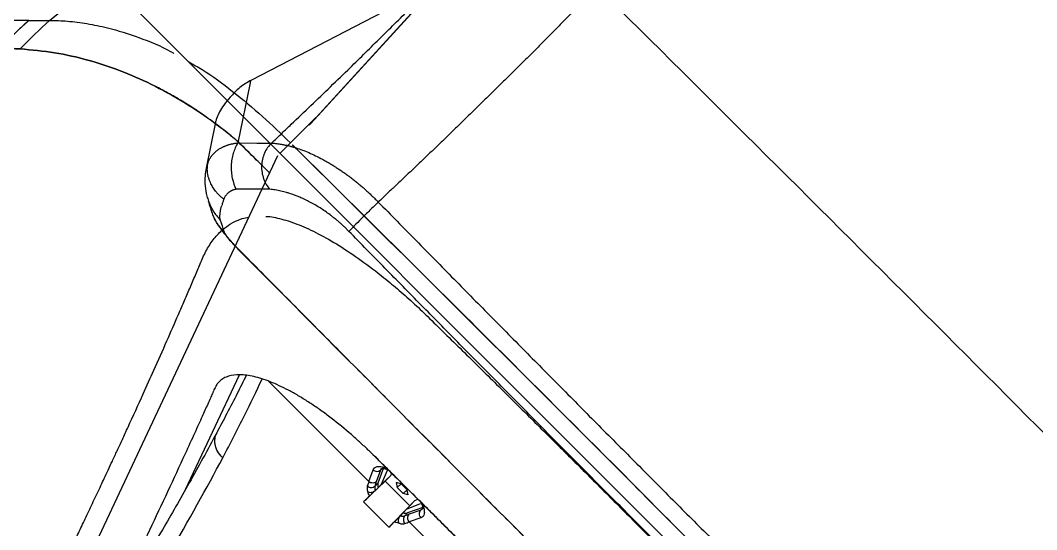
# Model space of a CAD drawing. Extents: x 956 to 1028, y 499 to 635.
# Drawn here: x 1007.45 to 1018.44, y 576.82 to 582.32 of the extents above; entities that cross this region are included whole.
import ezdxf

# ---------------------------------------------------------------- set-up
doc = ezdxf.new("R2010")
doc.units = 0
doc.header["$MEASUREMENT"] = 0
doc.layers.add('1', color=4, linetype='Continuous')

# ---------------------------------------------------------------- blocks, each defined once
blk = doc.blocks.new('2020 HS PILLOW')
at = {"layer": '1', "color": 2}
for p, q in [((5.803, -0.013), (5.803, -0.011)), ((6.718, -0.447), (6.684, -0.383)), ((6.965, -0.807), (6.685, -0.383)), ((7, -1.374), (6.635, -0.82)), ((6.358, -3.456), (7.012, -1.404))]:
    blk.add_line(p, q, dxfattribs=at)
at = {"layer": '1', "color": 2, "flags": 128}
for points in [[(6.635, -0.82), (6.49, -0.963), (6.377, -1.076)], [(7.013, -0.916), (7.011, -0.909), (7.001, -0.884)]]:
    blk.add_lwpolyline(points, dxfattribs=at)
at = {"layer": '1', "color": 2}
blk.add_arc((6.982, -1.398), 0.0302, 349.0452, 54.1848, dxfattribs=at)
for points, knots in [([(5.803, -0.009), (4.052, -0.005), (0.184, 0.005), (-3.685, -0.004), (-5.803, -0.009)], [0, 0, 0, 0, 0.452479, 1, 1, 1, 1]), ([(5.803, -0.013), (5.576, -0.012), (5.121, -0.01), (4.438, -0.007), (3.755, -0.005), (3.072, -0.003), (2.39, -0.002), (1.707, -0.001), (1.024, 0), (0.341, 0), (-0.341, 0), (-1.024, 0), (-1.707, -0.001), (-2.39, -0.002), (-3.072, -0.003), (-3.755, -0.005), (-4.438, -0.007), (-5.121, -0.01), (-5.576, -0.012), (-5.803, -0.013)], [0, 0, 0, 0, 0.058824, 0.117648, 0.176472, 0.235295, 0.294119, 0.352942, 0.411765, 0.470588, 0.529412, 0.588235, 0.647058, 0.705881, 0.764705, 0.823528, 0.882352, 0.941176, 1, 1, 1, 1]), ([(6.189, -0.049), (6.186, -0.048), (6.155, -0.04), (6.082, -0.027), (5.979, -0.016), (5.882, -0.011), (5.83, -0.01), (5.803, -0.009)], [0, 0, 0, 0, 0.030763, 0.316842, 0.644882, 0.816686, 1, 1, 1, 1]), ([(6.067, -0.036), (6.066, -0.036), (6.065, -0.035), (6.062, -0.034), (6.059, -0.033), (6.056, -0.032), (6.052, -0.031), (6.048, -0.03), (6.044, -0.029), (6.039, -0.028), (6.029, -0.026), (6.009, -0.023), (5.977, -0.02), (5.939, -0.017), (5.906, -0.015), (5.879, -0.014), (5.861, -0.013), (5.842, -0.013), (5.823, -0.013), (5.81, -0.013), (5.803, -0.013)], [0, 0, 0, 0, 0.029153, 0.058134, 0.086978, 0.115718, 0.144392, 0.173033, 0.201679, 0.230364, 0.259125, 0.384793, 0.508272, 0.631196, 0.751677, 0.801642, 0.851147, 0.900501, 0.950016, 1, 1, 1, 1]), ([(6.067, -0.036), (6.109, -0.038), (6.182, -0.041), (6.249, -0.068), (6.277, -0.08)], [0, 0, 0, 0, 0.578974, 1, 1, 1, 1]), ([(6.18, -0.096), (6.181, -0.097), (6.183, -0.098), (6.186, -0.1), (6.189, -0.102), (6.193, -0.105), (6.197, -0.108), (6.2, -0.111), (6.204, -0.115), (6.208, -0.119), (6.212, -0.123), (6.217, -0.127), (6.222, -0.133), (6.227, -0.14), (6.234, -0.148), (6.241, -0.157), (6.248, -0.167), (6.255, -0.177), (6.263, -0.188), (6.271, -0.202), (6.277, -0.213), (6.28, -0.218)], [0, 0, 0, 0, 0.041363, 0.082794, 0.124315, 0.165946, 0.207707, 0.24961, 0.291671, 0.333906, 0.376328, 0.418938, 0.461737, 0.523475, 0.583383, 0.655331, 0.712067, 0.773227, 0.841567, 0.917123, 1, 1, 1, 1]), ([(6.415, -0.151), (6.379, -0.135), (6.304, -0.104), (6.222, -0.099), (6.18, -0.096)], [0, 0, 0, 0, 0.484915, 1, 1, 1, 1]), ([(6.282, -0.078), (6.276, -0.076), (6.266, -0.072), (6.248, -0.066), (6.227, -0.059), (6.208, -0.054), (6.198, -0.052)], [0, 0, 0, 0, 0.213766, 0.380662, 0.676501, 1, 1, 1, 1]), ([(6.419, -0.151), (6.396, -0.139), (6.349, -0.113), (6.302, -0.089), (6.278, -0.077)], [0, 0, 0, 0, 0.499988, 1, 1, 1, 1]), ([(6.312, -0.282), (6.31, -0.277), (6.305, -0.267), (6.297, -0.252), (6.289, -0.235), (6.283, -0.224), (6.28, -0.218)], [0, 0, 0, 0, 0.223372, 0.464478, 0.723346, 1, 1, 1, 1]), ([(6.684, -0.385), (6.669, -0.362), (6.632, -0.309), (6.557, -0.24), (6.483, -0.182), (6.432, -0.16), (6.415, -0.152)], [0, 0, 0, 0, 0.230526, 0.532154, 0.843989, 1, 1, 1, 1]), ([(6.295, -0.454), (6.296, -0.451), (6.3, -0.446), (6.304, -0.438), (6.308, -0.43), (6.312, -0.422), (6.315, -0.414), (6.318, -0.406), (6.321, -0.398), (6.323, -0.39), (6.325, -0.382), (6.326, -0.374), (6.327, -0.364), (6.328, -0.351), (6.327, -0.337), (6.326, -0.323), (6.322, -0.309), (6.318, -0.295), (6.314, -0.286), (6.312, -0.282)], [0, 0, 0, 0, 0.047713, 0.095186, 0.142451, 0.189542, 0.236492, 0.283334, 0.330103, 0.376834, 0.423559, 0.470314, 0.517133, 0.600121, 0.681822, 0.762442, 0.842196, 0.921306, 1, 1, 1, 1]), ([(6.312, -0.282), (6.316, -0.281), (6.324, -0.28), (6.335, -0.279), (6.346, -0.278), (6.357, -0.278), (6.367, -0.278), (6.384, -0.278), (6.407, -0.278), (6.446, -0.282), (6.492, -0.29), (6.531, -0.302), (6.557, -0.313), (6.572, -0.32), (6.588, -0.327), (6.603, -0.336), (6.618, -0.345), (6.634, -0.356), (6.649, -0.368), (6.664, -0.381), (6.678, -0.396), (6.692, -0.412), (6.706, -0.429), (6.714, -0.441), (6.718, -0.447)], [0, 0, 0, 0, 0.023632, 0.046369, 0.068221, 0.089195, 0.1093, 0.128542, 0.191011, 0.249492, 0.36685, 0.47887, 0.513551, 0.54976, 0.58751, 0.626815, 0.667692, 0.71016, 0.75424, 0.799965, 0.847379, 0.896515, 0.947387, 1, 1, 1, 1]), ([(6.037, -0.71), (6.08, -0.667), (6.166, -0.581), (6.252, -0.496), (6.295, -0.454)], [0, 0, 0, 0, 0.503161, 1, 1, 1, 1]), ([(6.635, -0.82), (6.626, -0.783), (6.612, -0.744), (6.581, -0.686), (6.569, -0.667), (6.543, -0.63), (6.528, -0.612), (6.496, -0.578), (6.479, -0.562), (6.444, -0.532), (6.426, -0.519), (6.37, -0.483), (6.331, -0.465), (6.295, -0.454)], [0, 0, 0, 0, 0.25, 0.25, 0.375, 0.375, 0.5, 0.5, 0.625, 0.625, 0.75, 0.75, 1, 1, 1, 1]), ([(6.718, -0.447), (6.719, -0.451), (6.722, -0.458), (6.725, -0.469), (6.728, -0.48), (6.731, -0.491), (6.733, -0.502), (6.735, -0.513), (6.737, -0.525), (6.738, -0.536), (6.738, -0.548), (6.739, -0.56), (6.738, -0.572), (6.738, -0.584), (6.737, -0.596), (6.735, -0.608), (6.733, -0.62), (6.731, -0.632), (6.728, -0.645), (6.724, -0.657), (6.72, -0.67), (6.716, -0.682), (6.711, -0.695), (6.706, -0.707), (6.7, -0.72), (6.693, -0.732), (6.687, -0.745), (6.679, -0.757), (6.671, -0.77), (6.663, -0.782), (6.654, -0.795), (6.645, -0.807), (6.638, -0.816), (6.635, -0.82)], [0, 0, 0, 0, 0.029325, 0.058829, 0.088513, 0.118379, 0.148429, 0.178665, 0.209089, 0.239703, 0.270509, 0.301508, 0.332702, 0.364093, 0.395683, 0.427473, 0.459465, 0.49166, 0.52406, 0.556667, 0.589482, 0.622506, 0.655742, 0.689189, 0.722851, 0.756728, 0.790821, 0.825132, 0.859663, 0.894413, 0.929386, 0.964581, 1, 1, 1, 1]), ([(5.111, -0.993), (5.117, -0.993), (5.13, -0.993), (5.149, -0.993), (5.169, -0.993), (5.188, -0.992), (5.207, -0.992), (5.227, -0.991), (5.246, -0.989), (5.265, -0.988), (5.285, -0.987), (5.304, -0.985), (5.323, -0.983), (5.342, -0.981), (5.361, -0.978), (5.418, -0.97), (5.511, -0.953), (5.634, -0.921), (5.75, -0.879), (5.832, -0.842), (5.884, -0.814), (5.912, -0.798), (5.939, -0.781), (5.965, -0.764), (5.99, -0.746), (6.014, -0.728), (6.029, -0.716), (6.037, -0.71)], [0, 0, 0, 0, 0.017344, 0.034677, 0.052006, 0.069339, 0.086682, 0.104043, 0.121428, 0.138844, 0.156298, 0.173796, 0.191346, 0.208954, 0.226626, 0.244369, 0.366423, 0.490446, 0.615395, 0.741843, 0.778648, 0.815411, 0.852172, 0.888971, 0.925849, 0.962846, 1, 1, 1, 1]), ([(6.377, -1.076), (6.377, -1.055), (6.375, -1.034), (6.368, -0.99), (6.362, -0.968), (6.345, -0.925), (6.335, -0.904), (6.31, -0.863), (6.295, -0.844), (6.262, -0.809), (6.244, -0.793), (6.206, -0.765), (6.185, -0.753), (6.143, -0.733), (6.122, -0.726), (6.079, -0.715), (6.057, -0.711), (6.037, -0.71)], [0, 0, 0, 0, 0.125, 0.125, 0.25, 0.25, 0.375, 0.375, 0.5, 0.5, 0.625, 0.625, 0.75, 0.75, 0.875, 0.875, 1, 1, 1, 1]), ([(7.001, -0.884), (6.994, -0.862), (6.985, -0.835), (6.966, -0.811), (6.964, -0.808)], [0, 0, 0, 0, 0.858498, 1, 1, 1, 1]), ([(-5.111, -0.993), (-5.012, -0.992), (-4.816, -0.99), (-4.521, -0.987), (-4.226, -0.985), (-3.929, -0.983), (-3.632, -0.98), (-3.334, -0.978), (-3.035, -0.977), (-2.735, -0.975), (-2.434, -0.973), (-2.133, -0.972), (-1.83, -0.971), (-1.527, -0.97), (-1.223, -0.969), (-0.919, -0.968), (-0.613, -0.968), (-0.307, -0.968), (0.091, -0.968), (0.579, -0.968), (1.155, -0.969), (1.729, -0.97), (2.3, -0.973), (2.867, -0.976), (3.432, -0.979), (3.994, -0.983), (4.553, -0.988), (4.925, -0.991), (5.111, -0.993)], [0, 0, 0, 0, 0.028776, 0.057631, 0.086566, 0.11558, 0.144673, 0.173846, 0.203098, 0.232429, 0.26184, 0.291331, 0.320902, 0.350552, 0.380282, 0.410091, 0.439981, 0.46995, 0.5, 0.556693, 0.613101, 0.669223, 0.725062, 0.780616, 0.835887, 0.890874, 0.945579, 1, 1, 1, 1]), ([(7.043, -1.109), (7.04, -1.071), (7.032, -0.996), (7.019, -0.943), (7.013, -0.916)], [0, 0, 0, 0, 0.49633, 1, 1, 1, 1]), ([(5.11, -1.442), (5.111, -1.401), (5.111, -1.357), (5.112, -1.271), (5.112, -1.228), (5.112, -1.147), (5.112, -1.11), (5.111, -1.044), (5.111, -1.016), (5.111, -0.993)], [0, 0, 0, 0, 0.25, 0.25, 0.5, 0.5, 0.75, 0.75, 1, 1, 1, 1]), ([(6.377, -1.076), (6.373, -1.079), (6.364, -1.087), (6.351, -1.098), (6.338, -1.108), (6.324, -1.119), (6.311, -1.129), (6.297, -1.139), (6.284, -1.148), (6.27, -1.157), (6.257, -1.166), (6.244, -1.175), (6.23, -1.183), (6.217, -1.191), (6.204, -1.199), (6.191, -1.206), (6.178, -1.213), (6.165, -1.22), (6.136, -1.236), (6.088, -1.259), (6.018, -1.289), (5.943, -1.317), (5.877, -1.338), (5.822, -1.354), (5.781, -1.365), (5.738, -1.376), (5.695, -1.385), (5.652, -1.394), (5.608, -1.402), (5.563, -1.41), (5.519, -1.417), (5.473, -1.422), (5.428, -1.428), (5.383, -1.432), (5.337, -1.436), (5.292, -1.438), (5.246, -1.44), (5.201, -1.442), (5.155, -1.442), (5.125, -1.442), (5.11, -1.442)], [0, 0, 0, 0, 0.016918, 0.033551, 0.049895, 0.065946, 0.081698, 0.097147, 0.11229, 0.127123, 0.141642, 0.155843, 0.169723, 0.18328, 0.196511, 0.209412, 0.221981, 0.234217, 0.246116, 0.305779, 0.366313, 0.427658, 0.489743, 0.520676, 0.551541, 0.58233, 0.613033, 0.643639, 0.674138, 0.704522, 0.734779, 0.764902, 0.794881, 0.824706, 0.85437, 0.883864, 0.913181, 0.942313, 0.971255, 1, 1, 1, 1]), ([(6.377, -1.076), (6.375, -1.128), (6.373, -1.226), (6.367, -1.423), (6.361, -1.664), (6.356, -1.958), (6.351, -2.233), (6.349, -2.487), (6.347, -2.722), (6.346, -2.957), (6.345, -3.191), (6.346, -3.348), (6.346, -3.426)], [0, 0, 0, 0, 0.066712, 0.125013, 0.250008, 0.374939, 0.500001, 0.599859, 0.699783, 0.799778, 0.899849, 1, 1, 1, 1]), ([(7.012, -1.404), (7.024, -1.355), (7.05, -1.258), (7.046, -1.159), (7.043, -1.109)], [0, 0, 0, 0, 0.497537, 1, 1, 1, 1]), ([(5.11, -1.442), (5.013, -1.441), (4.818, -1.439), (4.526, -1.437), (4.234, -1.435), (3.942, -1.432), (3.65, -1.43), (3.358, -1.428), (3.066, -1.427), (2.774, -1.425), (2.482, -1.424), (2.19, -1.423), (1.898, -1.421), (1.606, -1.42), (1.314, -1.42), (1.022, -1.419), (0.73, -1.419), (0.438, -1.418), (0.146, -1.418), (-0.146, -1.418), (-0.438, -1.418), (-0.73, -1.419), (-1.022, -1.419), (-1.314, -1.42), (-1.606, -1.42), (-1.898, -1.421), (-2.19, -1.423), (-2.482, -1.424), (-2.774, -1.425), (-3.066, -1.427), (-3.358, -1.428), (-3.65, -1.43), (-3.942, -1.432), (-4.234, -1.435), (-4.526, -1.437), (-4.818, -1.439), (-5.013, -1.441), (-5.11, -1.442)], [0, 0, 0, 0, 0.028576, 0.05715, 0.085725, 0.114298, 0.142871, 0.171443, 0.200015, 0.228587, 0.257158, 0.285728, 0.314298, 0.342868, 0.371438, 0.400008, 0.428577, 0.457146, 0.485715, 0.514285, 0.542854, 0.571423, 0.599992, 0.628562, 0.657132, 0.685702, 0.714272, 0.742842, 0.771413, 0.799985, 0.828557, 0.857129, 0.885702, 0.914275, 0.94285, 0.971424, 1, 1, 1, 1]), ([(5.077, -4.652), (5.077, -4.611), (5.076, -4.529), (5.074, -4.405), (5.074, -4.281), (5.073, -4.158), (5.072, -4.034), (5.072, -3.91), (5.072, -3.787), (5.072, -3.663), (5.072, -3.539), (5.073, -3.416), (5.074, -3.292), (5.075, -3.169), (5.076, -3.045), (5.077, -2.922), (5.079, -2.798), (5.081, -2.675), (5.083, -2.551), (5.085, -2.428), (5.087, -2.305), (5.09, -2.181), (5.093, -2.058), (5.096, -1.935), (5.099, -1.811), (5.103, -1.688), (5.106, -1.565), (5.109, -1.483), (5.11, -1.442)], [0, 0, 0, 0, 0.038705, 0.0773915, 0.1160594, 0.1547086, 0.1933388, 0.2319501, 0.2705422, 0.3091151, 0.3476687, 0.3862027, 0.4247171, 0.4632118, 0.5016866, 0.5401414, 0.5785762, 0.6169907, 0.6553849, 0.6937587, 0.732112, 0.7704445, 0.8087563, 0.8470473, 0.8853172, 0.923566, 0.9617937, 1, 1, 1, 1]), ([(-5.077, -4.758), (-3.411, -4.763), (-0.026, -4.774), (3.358, -4.763), (5.077, -4.758)], [0, 0, 0, 0, 0.492188, 1, 1, 1, 1])]:
    blk.add_open_spline(points, degree=3, knots=knots, dxfattribs=at)
blk.add_open_spline([(6.18, -0.096), (6.142, -0.076), (6.105, -0.056), (6.067, -0.036)], degree=3, dxfattribs=at)
blk = doc.blocks.new('2026 SX')
at = {"layer": '1', "color": 3}
for p, q in [((59.603, 74.357), (54.682, 68.961)), ((54.7, 68.981), (59.603, 74.357)), ((54.7, 68.981), (59.603, 74.357)), ((65.836, 57.192), (51.73, 71.293)), ((51.872, 70.093), (52.191, 70.35)), ((51.65, 70.093), (51.031, 70.093)), ((51.65, 70.093), (51.031, 70.093)), ((51.65, 70.093), (51.872, 70.093)), ((51.65, 70.093), (51.872, 70.093)), ((54.752, 69.043), (54.367, 68.657)), ((54.34, 68.631), (51.103, 61.741)), ((53.344, 65.026), (53.926, 66.264)), ((53.344, 65.026), (53.926, 66.264)), ((54.243, 66.194), (55.327, 65.111)), ((55.327, 65.111), (55.372, 65.237)), ((55.41, 65.11), (55.455, 65.236)), ((55.484, 65.258), (55.425, 65.092)), ((55.487, 65.266), (55.455, 65.236)), ((55.455, 65.236), (55.468, 65.255)), ((55.464, 65.082), (55.527, 65.233)), ((55.559, 65.172), (55.464, 65.082)), ((55.503, 65.115), (55.559, 65.172)), ((55.571, 65.202), (55.559, 65.172)), ((55.503, 65.115), (55.269, 64.891)), ((55.393, 65.062), (55.425, 65.092)), ((55.464, 65.082), (55.427, 65.044)), ((55.768, 64.85), (55.503, 65.115)), ((55.675, 65.088), (55.622, 65.1)), ((55.622, 65.1), (55.634, 65.047)), ((55.675, 65.088), (55.634, 65.047)), ((55.74, 65.023), (55.675, 65.088)), ((55.394, 65.014), (55.427, 65.044)), ((55.634, 65.047), (55.699, 64.981)), ((55.74, 65.023), (55.699, 64.981)), ((55.752, 64.969), (55.699, 64.981)), ((55.752, 64.969), (55.74, 65.023)), ((55.269, 64.891), (55.544, 64.617)), ((55.768, 64.85), (55.544, 64.617)), ((55.735, 64.812), (55.824, 64.906)), ((55.735, 64.812), (55.886, 64.874)), ((55.824, 64.906), (55.768, 64.85)), ((55.824, 64.906), (55.857, 64.92)), ((55.697, 64.774), (55.667, 64.742)), ((55.697, 64.774), (55.735, 64.812)), ((55.715, 64.74), (55.745, 64.772)), ((55.91, 64.831), (55.745, 64.772)), ((55.889, 64.803), (55.763, 64.757)), ((55.889, 64.803), (55.919, 64.834)), ((55.89, 64.72), (55.763, 64.675)), ((55.763, 64.675), (56.916, 63.523))]:
    blk.add_line(p, q, dxfattribs=at)
at = {"layer": '1', "color": 3, "flags": 128}
for points in [[(59.577, 74.328), (57.037, 71.543), (54.682, 68.961)], [(51.872, 70.093), (52.031, 70.222), (52.191, 70.35)]]:
    blk.add_lwpolyline(points, dxfattribs=at)
at = {"layer": '1', "color": 3}
for points, knots in [([(69.309, 64.635), (69.3, 64.645), (69.282, 64.665), (69.254, 64.695), (69.211, 64.741), (69.151, 64.804), (69.071, 64.888), (68.981, 64.98), (68.882, 65.08), (68.778, 65.184), (68.645, 65.316), (68.532, 65.428), (68.441, 65.518), (68.383, 65.575), (68.276, 65.682), (68.13, 65.828), (67.973, 65.986), (67.844, 66.116), (67.714, 66.247), (67.57, 66.392), (67.424, 66.537), (67.3, 66.659), (67.198, 66.76), (67.102, 66.855), (67.025, 66.933), (66.962, 66.998), (66.895, 67.065), (66.819, 67.142), (66.737, 67.225), (66.66, 67.302), (66.576, 67.386), (66.496, 67.464), (66.426, 67.534), (66.358, 67.601), (66.247, 67.711), (66.093, 67.865), (65.939, 68.019), (65.808, 68.151), (65.671, 68.29), (65.511, 68.451), (65.371, 68.591), (65.279, 68.682), (65.213, 68.746), (65.122, 68.836), (65.01, 68.945), (64.895, 69.058), (64.795, 69.156), (64.708, 69.243), (64.624, 69.328), (64.537, 69.418), (64.462, 69.496), (64.39, 69.572), (64.334, 69.631), (64.286, 69.682), (64.247, 69.723), (64.203, 69.768), (64.146, 69.827), (64.082, 69.891), (64.003, 69.968), (63.903, 70.065), (63.793, 70.171), (63.664, 70.294), (63.516, 70.437), (63.345, 70.605), (63.161, 70.789), (62.985, 70.967), (62.831, 71.124), (62.705, 71.254), (62.57, 71.391), (62.356, 71.611), (62.115, 71.853), (61.876, 72.09), (61.686, 72.277), (61.518, 72.441), (61.379, 72.576), (61.228, 72.724), (61.037, 72.911), (60.801, 73.147), (60.603, 73.349), (60.454, 73.503), (60.34, 73.621), (60.245, 73.72), (60.168, 73.801), (60.093, 73.879), (60.015, 73.959), (59.925, 74.052), (59.848, 74.13), (59.782, 74.196), (59.723, 74.254), (59.666, 74.31), (59.628, 74.346), (59.609, 74.363)], [0, 0, 0, 0, 0.002974, 0.005979, 0.009017, 0.016584, 0.025037, 0.034371, 0.044592, 0.055696, 0.066615, 0.085647, 0.090191, 0.094734, 0.103361, 0.123147, 0.139896, 0.152087, 0.162886, 0.180327, 0.196669, 0.207886, 0.218331, 0.227954, 0.237298, 0.242218, 0.247861, 0.2579, 0.266002, 0.273304, 0.281526, 0.292047, 0.297653, 0.303258, 0.312847, 0.331865, 0.350673, 0.360538, 0.372428, 0.393223, 0.410046, 0.415735, 0.421414, 0.430198, 0.443645, 0.455602, 0.46538, 0.47424, 0.482336, 0.491651, 0.501557, 0.505851, 0.514663, 0.519278, 0.521073, 0.527067, 0.532985, 0.538828, 0.547004, 0.557144, 0.569199, 0.580303, 0.596155, 0.613892, 0.632819, 0.652864, 0.668717, 0.6808, 0.692355, 0.710625, 0.747883, 0.76684, 0.784166, 0.806174, 0.81805, 0.826491, 0.852224, 0.876507, 0.899343, 0.913952, 0.923403, 0.935098, 0.943947, 0.947796, 0.958744, 0.96821, 0.976199, 0.982515, 0.988587, 0.994415, 1, 1, 1, 1]), ([(51.65, 70.093), (51.641, 70.085), (51.622, 70.068), (51.593, 70.041), (51.561, 70.013), (51.528, 69.981), (51.493, 69.948), (51.455, 69.912), (51.415, 69.874), (51.374, 69.833), (51.345, 69.805), (51.331, 69.791)], [0, 0, 0, 0, 0.08539, 0.177193, 0.275422, 0.380089, 0.491198, 0.608752, 0.732747, 0.863169, 1, 1, 1, 1]), ([(51.872, 70.093), (51.937, 70.092), (52.073, 70.088), (52.283, 70.06), (52.543, 70.007), (52.847, 69.91), (53.087, 69.813), (53.206, 69.744), (53.217, 69.737)], [0, 0, 0, 0, 0.13976, 0.290881, 0.451148, 0.705044, 0.972084, 1, 1, 1, 1]), ([(51.872, 70.093), (51.937, 70.092), (52.073, 70.088), (52.283, 70.06), (52.543, 70.007), (52.847, 69.91), (53.087, 69.813), (53.206, 69.744), (53.217, 69.737)], [0, 0, 0, 0, 0.13976, 0.290881, 0.451148, 0.705044, 0.972084, 1, 1, 1, 1]), ([(51.331, 69.791), (51.344, 69.791), (51.356, 69.791), (51.379, 69.791), (51.39, 69.79), (51.42, 69.79), (51.437, 69.79), (51.462, 69.789), (51.471, 69.789), (51.488, 69.788), (51.513, 69.787), (51.54, 69.786), (51.557, 69.785)], [0, 0, 0, 0, 0.125, 0.125, 0.25, 0.25, 0.5, 0.5, 0.625, 0.625, 0.75, 1, 1, 1, 1]), ([(51.557, 69.785), (51.54, 69.786), (51.513, 69.787), (51.488, 69.788), (51.471, 69.789), (51.462, 69.789), (51.437, 69.79), (51.42, 69.79), (51.39, 69.79), (51.379, 69.791), (51.356, 69.791), (51.344, 69.791), (51.331, 69.791)], [0, 0, 0, 0, 0.25, 0.375, 0.375, 0.5, 0.5, 0.75, 0.75, 0.875, 0.875, 1, 1, 1, 1]), ([(51.557, 69.785), (51.681, 69.774), (51.928, 69.752), (52.289, 69.669), (52.637, 69.555), (52.985, 69.404), (53.33, 69.214), (53.581, 69.044), (53.739, 68.924), (53.816, 68.865), (53.902, 68.791), (54, 68.695), (54.111, 68.585), (54.197, 68.501), (54.245, 68.454), (54.253, 68.446)], [0, 0, 0, 0, 0.121726, 0.241637, 0.360665, 0.478739, 0.610656, 0.743228, 0.773163, 0.802358, 0.83729, 0.883209, 0.935572, 0.988305, 1, 1, 1, 1]), ([(54.253, 68.446), (54.206, 68.492), (54.087, 68.609), (53.924, 68.776), (53.746, 68.92), (53.595, 69.032), (53.444, 69.136), (53.289, 69.233), (53.131, 69.323), (52.916, 69.434), (52.637, 69.555), (52.289, 69.669), (51.928, 69.752), (51.682, 69.774), (51.557, 69.785)], [0, 0, 0, 0, 0.063822, 0.161765, 0.225787, 0.28526, 0.344472, 0.403486, 0.462395, 0.521287, 0.639354, 0.758376, 0.87828, 1, 1, 1, 1]), ([(51.557, 69.785), (51.682, 69.774), (51.928, 69.752), (52.289, 69.669), (52.637, 69.555), (52.985, 69.404), (53.33, 69.214), (53.581, 69.044), (53.739, 68.924), (53.816, 68.865), (53.902, 68.791), (54, 68.695), (54.111, 68.585), (54.197, 68.501), (54.245, 68.454), (54.253, 68.446)], [0, 0, 0, 0, 0.121726, 0.241636, 0.360664, 0.478738, 0.610656, 0.743228, 0.773162, 0.802357, 0.83729, 0.883209, 0.935573, 0.988306, 1, 1, 1, 1]), ([(53.38, 69.644), (53.428, 69.617), (53.594, 69.525), (53.86, 69.326), (54.178, 69.06), (54.379, 68.866), (54.478, 68.769)], [0, 0, 0, 0, 0.1171564, 0.4056544, 0.7049834, 1, 1, 1, 1]), ([(53.38, 69.644), (53.428, 69.617), (53.594, 69.525), (53.86, 69.326), (54.178, 69.06), (54.379, 68.866), (54.478, 68.769)], [0, 0, 0, 0, 0.1171564, 0.4056544, 0.7049834, 1, 1, 1, 1]), ([(54.499, 68.749), (55.502, 67.755), (57.511, 65.765), (60.429, 62.826), (62.335, 60.872), (63.252, 59.931)], [0, 0, 0, 0, 0.341005, 0.682732, 1, 1, 1, 1]), ([(63.252, 59.931), (62.335, 60.872), (60.429, 62.826), (57.511, 65.765), (55.502, 67.755), (54.499, 68.749)], [0, 0, 0, 0, 0.3172673, 0.6589941, 1, 1, 1, 1]), ([(63.252, 59.931), (62.335, 60.872), (60.429, 62.826), (57.511, 65.765), (55.502, 67.755), (54.499, 68.749)], [0, 0, 0, 0, 0.3172673, 0.6589941, 1, 1, 1, 1]), ([(54.503, 68.745), (55.004, 68.25), (56.012, 67.254), (57.524, 65.746), (59.2, 64.063), (60.454, 62.793), (61.287, 61.945), (61.544, 61.682), (61.801, 61.421), (62.057, 61.159), (62.312, 60.898), (62.54, 60.664), (62.738, 60.461), (62.904, 60.29), (63.024, 60.167), (63.101, 60.088), (63.137, 60.051), (63.172, 60.015), (63.208, 59.978), (63.235, 59.95), (63.25, 59.935), (63.253, 59.932)], [0, 0, 0, 0, 0.170066, 0.34239, 0.515886, 0.743874, 0.773489, 0.80305, 0.832558, 0.862014, 0.891418, 0.92077, 0.940789, 0.959949, 0.978383, 0.982478, 0.986576, 0.99068, 0.994792, 0.998914, 1, 1, 1, 1]), ([(54.503, 68.745), (55.004, 68.25), (56.012, 67.254), (57.524, 65.746), (59.2, 64.063), (60.454, 62.793), (61.287, 61.945), (61.544, 61.682), (61.801, 61.421), (62.057, 61.159), (62.312, 60.898), (62.54, 60.664), (62.738, 60.461), (62.904, 60.29), (63.024, 60.167), (63.101, 60.088), (63.137, 60.051), (63.172, 60.015), (63.208, 59.978), (63.235, 59.95), (63.25, 59.935), (63.253, 59.932)], [0, 0, 0, 0, 0.170066, 0.34239, 0.515886, 0.743874, 0.773489, 0.80305, 0.832558, 0.862014, 0.891418, 0.92077, 0.940789, 0.959949, 0.978383, 0.982478, 0.986576, 0.99068, 0.994792, 0.998914, 1, 1, 1, 1]), ([(53.516, 67.497), (53.537, 67.543), (53.58, 67.635), (53.663, 67.752), (53.753, 67.844), (53.853, 67.91), (53.939, 67.951), (54.004, 67.962), (54.028, 67.966)], [0, 0, 0, 0, 0.2016803, 0.4035659, 0.6058046, 0.7580721, 0.9110418, 1, 1, 1, 1]), ([(54.212, 67.976), (54.214, 67.976), (54.264, 67.976), (54.382, 67.95), (54.568, 67.89), (54.777, 67.794), (55.003, 67.665), (55.242, 67.505), (55.462, 67.338), (55.656, 67.176), (55.822, 67.03), (55.929, 66.926), (55.983, 66.874)], [0, 0, 0, 0, 0.007122, 0.131704, 0.256249, 0.380569, 0.504643, 0.628541, 0.752351, 0.834924, 0.917482, 1, 1, 1, 1]), ([(52.43, 65.069), (52.442, 65.095), (52.467, 65.149), (52.509, 65.237), (52.555, 65.337), (52.607, 65.448), (52.663, 65.57), (52.758, 65.776), (52.872, 66.026), (53.012, 66.337), (53.139, 66.622), (53.249, 66.873), (53.333, 67.067), (53.397, 67.215), (53.458, 67.358), (53.497, 67.452), (53.516, 67.497)], [0, 0, 0, 0, 0.029917, 0.064535, 0.103855, 0.147877, 0.196599, 0.250022, 0.395386, 0.50003, 0.631372, 0.750023, 0.815383, 0.878832, 0.940371, 1, 1, 1, 1]), ([(55.983, 66.874), (56.046, 66.812), (56.171, 66.689), (56.359, 66.505), (56.546, 66.321), (56.731, 66.138), (56.916, 65.955), (57.1, 65.773), (57.282, 65.592), (57.464, 65.411), (57.645, 65.231), (57.824, 65.052), (58.003, 64.873), (58.18, 64.696), (58.357, 64.518), (58.532, 64.342), (58.751, 64.121), (59.014, 63.856), (59.319, 63.546), (59.622, 63.238), (59.923, 62.931), (60.221, 62.626), (60.517, 62.322), (60.81, 62.019), (61.101, 61.718), (61.294, 61.518), (61.39, 61.418)], [0, 0, 0, 0, 0.034377, 0.068619, 0.102721, 0.13668, 0.170494, 0.204159, 0.237672, 0.271031, 0.304232, 0.337274, 0.370152, 0.402865, 0.43541, 0.467784, 0.499986, 0.556931, 0.613533, 0.669791, 0.725703, 0.781266, 0.83648, 0.891341, 0.945848, 1, 1, 1, 1]), ([(55.369, 65.404), (55.357, 65.416), (55.334, 65.438), (55.301, 65.47), (55.27, 65.499), (55.24, 65.527), (55.203, 65.56), (55.161, 65.598), (55.056, 65.689), (54.928, 65.792), (54.78, 65.9), (54.67, 65.973), (54.563, 66.04), (54.458, 66.098), (54.357, 66.148), (54.228, 66.204), (54.08, 66.251), (53.927, 66.271), (53.824, 66.257), (53.757, 66.229), (53.719, 66.202), (53.696, 66.177), (53.681, 66.157), (53.67, 66.137), (53.658, 66.113), (53.648, 66.092), (53.641, 66.075), (53.63, 66.05), (53.611, 66.008), (53.574, 65.925), (53.518, 65.8), (53.437, 65.622), (53.313, 65.352), (53.151, 65.002), (52.955, 64.587), (52.753, 64.165), (52.542, 63.73), (52.329, 63.296), (52.146, 62.929), (52.002, 62.642), (51.902, 62.443), (51.814, 62.27), (51.738, 62.12), (51.687, 62.021), (51.662, 61.971)], [0, 0, 0, 0, 0.00357, 0.006575, 0.009379, 0.012239, 0.01519, 0.01957, 0.023906, 0.044229, 0.054389, 0.06458, 0.074738, 0.084921, 0.095094, 0.10528, 0.12562, 0.145951, 0.16628, 0.176445, 0.186614, 0.193394, 0.196783, 0.201526, 0.206953, 0.212037, 0.214578, 0.21712, 0.227287, 0.240844, 0.267956, 0.303664, 0.349294, 0.430632, 0.51197, 0.593308, 0.674647, 0.760439, 0.837324, 0.878875, 0.918662, 0.946196, 0.973308, 1, 1, 1, 1]), ([(55.078, 57.644), (55.088, 57.636), (55.106, 57.621), (55.133, 57.599), (55.158, 57.579), (55.193, 57.551), (55.237, 57.518), (55.308, 57.465), (55.395, 57.403), (55.499, 57.334), (55.6, 57.272), (55.732, 57.199), (55.891, 57.124), (56.067, 57.065), (56.2, 57.042), (56.297, 57.04), (56.365, 57.046), (56.427, 57.061), (56.474, 57.08), (56.51, 57.098), (56.536, 57.111), (56.563, 57.124), (56.59, 57.137), (56.617, 57.15), (56.652, 57.168), (56.715, 57.198), (56.804, 57.242), (57.019, 57.346), (57.34, 57.503), (57.766, 57.71), (58.191, 57.915), (58.613, 58.118), (58.964, 58.285), (59.242, 58.416), (59.459, 58.519), (59.663, 58.615), (59.839, 58.697), (59.966, 58.756), (60.067, 58.803), (60.164, 58.847), (60.266, 58.894), (60.352, 58.932), (60.419, 58.963), (60.461, 58.982), (60.493, 58.997), (60.52, 59.009), (60.544, 59.021), (60.565, 59.031), (60.58, 59.038), (60.592, 59.045), (60.603, 59.052), (60.624, 59.068), (60.652, 59.096), (60.681, 59.142), (60.702, 59.196), (60.714, 59.258), (60.718, 59.35), (60.701, 59.484), (60.645, 59.669), (60.554, 59.873), (60.431, 60.092), (60.304, 60.281), (60.19, 60.433), (60.099, 60.547), (60.02, 60.639), (59.954, 60.713), (59.903, 60.767), (59.851, 60.822), (59.801, 60.875), (59.75, 60.929), (59.685, 60.999), (59.589, 61.099), (59.453, 61.243), (59.212, 61.497), (58.879, 61.845), (58.327, 62.419), (57.637, 63.129), (57.009, 63.766), (56.593, 64.185), (56.383, 64.396), (56.211, 64.568), (56.071, 64.708), (55.96, 64.818), (55.855, 64.923), (55.75, 65.027), (55.665, 65.112), (55.595, 65.181), (55.541, 65.235), (55.49, 65.285), (55.434, 65.34), (55.382, 65.391), (55.336, 65.436), (55.301, 65.47), (55.27, 65.499), (55.24, 65.527), (55.203, 65.56), (55.161, 65.598), (55.056, 65.689), (54.928, 65.792), (54.78, 65.9), (54.67, 65.973), (54.563, 66.04), (54.458, 66.098), (54.357, 66.148), (54.228, 66.204), (54.08, 66.251), (53.927, 66.271), (53.824, 66.257), (53.757, 66.229), (53.719, 66.202), (53.696, 66.177), (53.681, 66.157), (53.67, 66.137), (53.658, 66.113), (53.648, 66.092), (53.641, 66.075), (53.63, 66.05), (53.611, 66.008), (53.574, 65.925), (53.518, 65.8), (53.437, 65.622), (53.313, 65.352), (53.151, 65.002), (52.955, 64.587), (52.753, 64.165), (52.542, 63.73), (52.329, 63.296), (52.146, 62.929), (52.002, 62.642), (51.902, 62.443), (51.814, 62.27), (51.738, 62.12), (51.687, 62.021), (51.662, 61.971)], [0, 0, 0, 0, 0.0011305, 0.0019533, 0.0029656, 0.0039061, 0.0058184, 0.0078126, 0.0117223, 0.0156243, 0.019533, 0.0234376, 0.031252, 0.0390611, 0.0468738, 0.0507822, 0.0546896, 0.0585957, 0.0625027, 0.0644558, 0.0664087, 0.0683616, 0.0703146, 0.0722677, 0.0742206, 0.0781265, 0.085899, 0.0937504, 0.124998, 0.1562456, 0.1874933, 0.218741, 0.2499887, 0.2659405, 0.2812364, 0.2990483, 0.312484, 0.3214119, 0.3281079, 0.3357651, 0.3437317, 0.3515436, 0.3556463, 0.3593555, 0.3613416, 0.3632615, 0.3655142, 0.3671676, 0.3681926, 0.3691205, 0.370094, 0.371074, 0.3749845, 0.3789023, 0.3828166, 0.3867289, 0.3906369, 0.3984552, 0.4062774, 0.4140912, 0.4219054, 0.4297123, 0.4336082, 0.4375251, 0.4414314, 0.4432767, 0.4453382, 0.4472915, 0.4492444, 0.4510863, 0.4531502, 0.4567954, 0.4620032, 0.4687741, 0.4844224, 0.5000217, 0.5315825, 0.5625169, 0.5706008, 0.5781407, 0.5859526, 0.5898592, 0.5937646, 0.5982286, 0.6015765, 0.6054823, 0.6076436, 0.6093882, 0.6114324, 0.6132942, 0.6155711, 0.6172008, 0.6183555, 0.6194326, 0.6205314, 0.6216652, 0.6233475, 0.6250135, 0.6328208, 0.6367242, 0.6406393, 0.6445415, 0.6484536, 0.6523616, 0.6562748, 0.664089, 0.6718997, 0.6797092, 0.6836146, 0.6875212, 0.6901257, 0.6914278, 0.69325, 0.6953347, 0.6972877, 0.6982641, 0.6992406, 0.7031465, 0.7083545, 0.7187704, 0.7324882, 0.750018, 0.7812656, 0.8125133, 0.8437609, 0.8750088, 0.9079677, 0.9375047, 0.9534675, 0.9687523, 0.97933, 0.9897458, 1, 1, 1, 1]), ([(53.999, 66.256), (53.968, 66.192), (53.902, 66.059), (53.795, 65.852), (53.718, 65.706), (53.681, 65.636)], [0, 0, 0, 0, 0.321419, 0.671994, 1, 1, 1, 1]), ([(53.747, 65.368), (53.828, 65.522), (53.983, 65.82), (54.111, 66.088), (54.172, 66.217)], [0, 0, 0, 0, 0.519832, 1, 1, 1, 1]), ([(53.681, 65.636), (53.632, 65.545), (53.537, 65.37), (53.389, 65.103), (53.242, 64.846), (53.142, 64.674), (53.094, 64.591)], [0, 0, 0, 0, 0.273263, 0.53107, 0.773336, 1, 1, 1, 1]), ([(53.747, 65.368), (53.725, 65.391), (53.693, 65.426), (53.67, 65.484), (53.66, 65.53), (53.662, 65.577), (53.668, 65.613), (53.68, 65.63), (53.683, 65.634)], [0, 0, 0, 0, 0.297035, 0.456824, 0.619974, 0.783123, 0.942908, 1, 1, 1, 1]), ([(55.369, 65.404), (55.433, 65.34), (55.561, 65.214), (55.753, 65.024), (55.945, 64.833), (56.137, 64.642), (56.328, 64.451), (56.519, 64.259), (56.71, 64.067), (56.901, 63.875), (57.092, 63.682), (57.282, 63.489), (57.472, 63.295), (57.706, 63.056), (57.984, 62.771), (58.305, 62.44), (58.625, 62.109), (58.943, 61.778), (59.26, 61.445), (59.577, 61.113), (59.787, 60.891), (59.892, 60.78)], [0, 0, 0, 0, 0.0417492, 0.0835198, 0.1253118, 0.1671254, 0.2089606, 0.2508175, 0.2926962, 0.3345969, 0.3765197, 0.4184645, 0.4604316, 0.502421, 0.5737201, 0.6449463, 0.7161, 0.7871818, 0.8581921, 0.9291313, 1, 1, 1, 1]), ([(55.372, 65.237), (55.377, 65.245), (55.386, 65.263), (55.415, 65.275), (55.456, 65.274), (55.494, 65.265), (55.519, 65.252), (55.524, 65.25)], [0, 0, 0, 0, 0.216232, 0.448301, 0.692116, 0.941995, 1, 1, 1, 1]), ([(55.372, 65.237), (55.377, 65.232), (55.384, 65.228), (55.398, 65.223), (55.406, 65.221), (55.422, 65.221), (55.43, 65.222), (55.444, 65.228), (55.45, 65.232), (55.455, 65.236)], [0, 0, 0, 0, 0.25, 0.25, 0.5, 0.5, 0.75, 0.75, 1, 1, 1, 1]), ([(55.477, 65.26), (55.478, 65.258), (55.481, 65.254), (55.499, 65.25), (55.523, 65.243), (55.535, 65.237), (55.538, 65.235)], [0, 0, 0, 0, 0.371317, 0.705799, 0.944885, 1, 1, 1, 1]), ([(51.804, 63.764), (51.818, 63.794), (51.848, 63.853), (51.892, 63.944), (51.936, 64.036), (51.982, 64.131), (52.028, 64.227), (52.076, 64.325), (52.131, 64.44), (52.196, 64.575), (52.27, 64.732), (52.349, 64.898), (52.402, 65.011), (52.43, 65.069)], [0, 0, 0, 0, 0.066478, 0.134606, 0.204385, 0.275814, 0.348894, 0.423624, 0.500005, 0.613557, 0.73474, 0.863555, 1, 1, 1, 1]), ([(55.31, 65.063), (55.307, 65.056), (55.306, 65.047), (55.307, 65.026), (55.309, 65.015), (55.312, 65.002)], [0, 0, 0, 0, 0.5, 0.5, 1, 1, 1, 1]), ([(55.31, 65.063), (55.315, 65.059), (55.322, 65.055), (55.336, 65.049), (55.344, 65.047), (55.36, 65.047), (55.368, 65.049), (55.382, 65.054), (55.388, 65.058), (55.393, 65.062)], [0, 0, 0, 0, 0.25, 0.25, 0.5, 0.5, 0.75, 0.75, 1, 1, 1, 1]), ([(55.41, 65.11), (55.405, 65.106), (55.399, 65.102), (55.385, 65.096), (55.377, 65.095), (55.361, 65.095), (55.353, 65.096), (55.339, 65.102), (55.332, 65.106), (55.327, 65.111)], [0, 0, 0, 0, 0.25, 0.25, 0.5, 0.5, 0.75, 0.75, 1, 1, 1, 1]), ([(55.393, 65.062), (55.392, 65.061), (55.392, 65.059), (55.391, 65.055), (55.39, 65.051), (55.39, 65.046), (55.39, 65.041), (55.39, 65.036), (55.391, 65.031), (55.392, 65.026), (55.393, 65.02), (55.394, 65.016), (55.394, 65.014)], [0, 0, 0, 0, 0.097636, 0.196028, 0.295093, 0.394748, 0.494906, 0.595476, 0.696365, 0.797479, 0.898723, 1, 1, 1, 1]), ([(55.425, 65.092), (55.424, 65.091), (55.423, 65.089), (55.423, 65.085), (55.422, 65.081), (55.422, 65.077), (55.422, 65.071), (55.422, 65.063), (55.424, 65.054), (55.426, 65.048), (55.427, 65.044)], [0, 0, 0, 0, 0.0974926, 0.1947609, 0.2919669, 0.3892729, 0.4868409, 0.6579886, 0.8287476, 1, 1, 1, 1]), ([(55.332, 64.953), (55.321, 64.943), (55.301, 64.923), (55.28, 64.902), (55.269, 64.891)], [0, 0, 0, 0, 0.5, 1, 1, 1, 1]), ([(55.312, 65.002), (55.317, 64.999), (55.324, 64.997), (55.338, 64.994), (55.346, 64.994), (55.362, 64.996), (55.37, 64.999), (55.384, 65.005), (55.39, 65.01), (55.394, 65.014)], [0, 0, 0, 0, 0.25, 0.25, 0.5, 0.5, 0.75, 0.75, 1, 1, 1, 1]), ([(55.394, 65.014), (55.394, 65.013), (55.392, 65.012), (55.39, 65.009), (55.387, 65.007), (55.385, 65.005), (55.382, 65.002), (55.377, 64.997), (55.369, 64.99), (55.36, 64.981), (55.351, 64.972), (55.344, 64.965), (55.338, 64.96), (55.335, 64.956), (55.333, 64.954), (55.332, 64.953)], [0, 0, 0, 0, 0.02935, 0.059052, 0.089413, 0.12072, 0.153234, 0.18719, 0.306931, 0.439547, 0.581891, 0.730732, 0.821604, 0.911121, 1, 1, 1, 1]), ([(55.885, 64.893), (55.89, 64.882), (55.902, 64.857), (55.909, 64.833), (55.912, 64.826), (55.913, 64.823)], [0, 0, 0, 0, 0.267613, 0.621533, 1, 1, 1, 1]), ([(55.898, 64.88), (55.903, 64.87), (55.918, 64.84), (55.927, 64.799), (55.927, 64.76), (55.915, 64.733), (55.898, 64.724), (55.89, 64.72)], [0, 0, 0, 0, 0.12287, 0.357805, 0.583297, 0.795012, 1, 1, 1, 1]), ([(55.606, 64.679), (55.607, 64.68), (55.608, 64.681), (55.61, 64.683), (55.612, 64.685), (55.614, 64.688), (55.618, 64.692), (55.625, 64.698), (55.633, 64.707), (55.642, 64.716), (55.651, 64.725), (55.657, 64.732), (55.662, 64.737), (55.665, 64.74), (55.667, 64.742)], [0, 0, 0, 0, 0.05325, 0.106656, 0.160374, 0.21456, 0.269364, 0.418017, 0.560577, 0.693006, 0.812961, 0.879327, 0.940941, 1, 1, 1, 1]), ([(55.655, 64.66), (55.652, 64.665), (55.649, 64.671), (55.647, 64.685), (55.647, 64.693), (55.649, 64.709), (55.651, 64.717), (55.658, 64.731), (55.662, 64.737), (55.667, 64.742)], [0, 0, 0, 0, 0.25, 0.25, 0.5, 0.5, 0.75, 0.75, 1, 1, 1, 1]), ([(55.667, 64.742), (55.669, 64.741), (55.673, 64.74), (55.678, 64.739), (55.684, 64.738), (55.689, 64.738), (55.694, 64.737), (55.699, 64.737), (55.703, 64.738), (55.708, 64.738), (55.711, 64.739), (55.714, 64.74), (55.715, 64.74)], [0, 0, 0, 0, 0.101276, 0.202518, 0.303632, 0.404521, 0.505091, 0.605249, 0.704904, 0.80397, 0.902363, 1, 1, 1, 1]), ([(55.697, 64.774), (55.699, 64.774), (55.703, 64.773), (55.709, 64.771), (55.714, 64.77), (55.72, 64.77), (55.726, 64.769), (55.732, 64.769), (55.739, 64.77), (55.743, 64.771), (55.745, 64.772)], [0, 0, 0, 0, 0.102797, 0.205327, 0.307782, 0.41035, 0.513222, 0.675555, 0.837563, 1, 1, 1, 1]), ([(55.715, 64.74), (55.711, 64.736), (55.707, 64.73), (55.701, 64.716), (55.7, 64.708), (55.7, 64.692), (55.702, 64.684), (55.707, 64.669), (55.711, 64.663), (55.716, 64.657)], [0, 0, 0, 0, 0.25, 0.25, 0.5, 0.5, 0.75, 0.75, 1, 1, 1, 1]), ([(55.763, 64.675), (55.759, 64.68), (55.755, 64.686), (55.749, 64.701), (55.747, 64.709), (55.747, 64.725), (55.749, 64.733), (55.754, 64.747), (55.758, 64.753), (55.763, 64.757)], [0, 0, 0, 0, 0.25, 0.25, 0.5, 0.5, 0.75, 0.75, 1, 1, 1, 1]), ([(55.89, 64.72), (55.885, 64.725), (55.881, 64.731), (55.875, 64.746), (55.874, 64.754), (55.873, 64.77), (55.875, 64.778), (55.88, 64.792), (55.884, 64.798), (55.889, 64.803)], [0, 0, 0, 0, 0.25, 0.25, 0.5, 0.5, 0.75, 0.75, 1, 1, 1, 1]), ([(55.912, 64.824), (55.911, 64.821), (55.907, 64.81), (55.896, 64.806), (55.889, 64.803)], [0, 0, 0, 0, 0.289189, 1, 1, 1, 1]), ([(55.544, 64.617), (55.554, 64.627), (55.575, 64.648), (55.596, 64.669), (55.606, 64.679)], [0, 0, 0, 0, 0.5, 1, 1, 1, 1]), ([(55.655, 64.66), (55.667, 64.656), (55.679, 64.654), (55.699, 64.653), (55.708, 64.655), (55.716, 64.657)], [0, 0, 0, 0, 0.5, 0.5, 1, 1, 1, 1]), ([(53.094, 64.591), (53.038, 64.496), (52.932, 64.312), (52.793, 64.062), (52.674, 63.842), (52.574, 63.65), (52.491, 63.485), (52.423, 63.344), (52.367, 63.225), (52.322, 63.126), (52.289, 63.051), (52.265, 62.995), (52.249, 62.956), (52.235, 62.923), (52.221, 62.889), (52.204, 62.848), (52.184, 62.797), (52.16, 62.735), (52.133, 62.661), (52.103, 62.576), (52.073, 62.483), (52.043, 62.383), (52.026, 62.318), (52.017, 62.283)], [0, 0, 0, 0, 0.097516, 0.18748, 0.269912, 0.344801, 0.412146, 0.470944, 0.52246, 0.566688, 0.603624, 0.625905, 0.644329, 0.658894, 0.673704, 0.693467, 0.718186, 0.74786, 0.786226, 0.830597, 0.880991, 0.937443, 1, 1, 1, 1])]:
    blk.add_open_spline(points, degree=3, knots=knots, dxfattribs=at)
for points in [[(51.331, 69.791), (51.437, 69.895), (51.544, 69.998), (51.65, 70.093)], [(51.872, 70.093), (51.767, 69.997), (51.663, 69.891), (51.557, 69.785)], [(51.872, 70.093), (51.767, 69.997), (51.663, 69.891), (51.557, 69.785)], [(53.164, 64.324), (53.378, 64.692), (53.573, 65.041), (53.747, 65.368)], [(55.327, 65.111), (55.321, 65.095), (55.316, 65.079), (55.31, 65.063)], [(55.393, 65.062), (55.399, 65.078), (55.404, 65.094), (55.41, 65.11)], [(55.312, 65.002), (55.317, 64.987), (55.323, 64.971), (55.332, 64.953)], [(55.763, 64.757), (55.747, 64.752), (55.731, 64.746), (55.715, 64.74)], [(55.606, 64.679), (55.623, 64.671), (55.64, 64.664), (55.655, 64.66)], [(55.716, 64.657), (55.732, 64.663), (55.748, 64.669), (55.763, 64.675)]]:
    blk.add_open_spline(points, degree=3, dxfattribs=at)
at = {"layer": '1', "color": 3, "rotation": 135}
blk.add_blockref('2020 HS PILLOW', (58.022, 63.498), dxfattribs=at)

msp = doc.modelspace()

# ---------------------------------------------------------------- block references
at = {"layer": '1'}
msp.add_blockref('2026 SX', (955.896, 512.227), dxfattribs=at)

doc.saveas('drawing.dxf')
